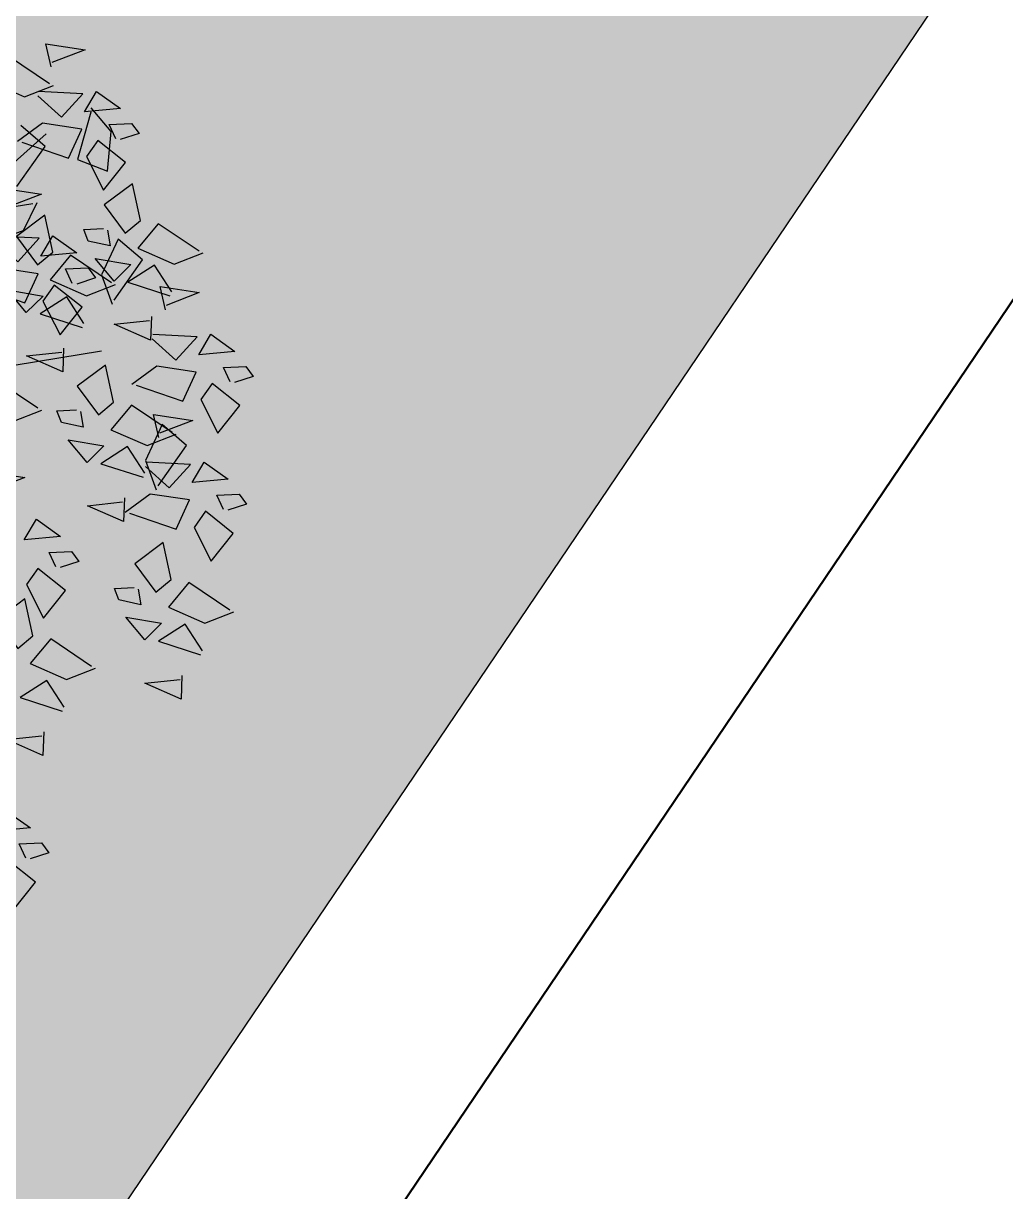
# Model space of a CAD drawing. Header units: millimetres. Extents: x 460 to 723, y 360 to 962.
# Drawn here: x 607.543 to 608.512, y 377.43 to 378.582 of the extents above; entities that cross this region are included whole.
import ezdxf

# ---------------------------------------------------------------- set-up
doc = ezdxf.new("R2010")
doc.units = ezdxf.units.MM
for name, color, linetype in [('00_Lotes', 224, 'Continuous'), ('A-VEREDAS', 9, 'Continuous'), ('ARBOLES', 7, 'Continuous')]:
    doc.layers.add(name, color=color, linetype=linetype)
doc.layers.add('LOTES_MENORCA', color=250, linetype='Continuous', lineweight=50)
doc.layers.add('Menorca-Parques-A-Arboles', color=74, linetype='Continuous', lineweight=18)

# ---------------------------------------------------------------- blocks, each defined once
blk = doc.blocks.new('rrety')
at = {"layer": 'ARBOLES', "color": 2}
for p, q in [((497.83346, 232.63996), (497.85154, 232.6484)), ((497.85057, 232.64575), (497.84525, 232.61463)), ((497.84525, 232.61463), (497.82477, 232.61608)), ((497.86775, 232.61344), (497.88751, 232.61901)), ((497.87326, 232.58235), (497.86775, 232.61344)), ((497.85736, 232.5587), (497.85716, 232.57865)), ((497.85917, 232.57667), (497.88529, 232.55895)), ((497.8755, 232.5409), (497.85736, 232.5587)), ((497.70397, 232.47807), (497.72374, 232.48364)), ((497.72374, 232.48364), (497.72363, 232.45822))]:
    blk.add_line(p, q, dxfattribs=at)
at = {"layer": 'ARBOLES', "color": 108}
for p, q in [((497.82477, 232.61608), (497.83346, 232.63996)), ((497.78021, 232.57395), (497.79998, 232.57952)), ((497.79998, 232.57952), (497.79987, 232.55411)), ((497.78573, 232.54287), (497.78021, 232.57395)), ((497.79987, 232.55411), (497.78572, 232.54005)), ((497.70949, 232.44699), (497.70397, 232.47807))]:
    blk.add_line(p, q, dxfattribs=at)
at = {"layer": 'ARBOLES', "color": 98}
blk.add_line((497.72363, 232.45822), (497.70948, 232.44416), dxfattribs=at)
at = {"layer": 'ARBOLES', "color": 92}
for points in [[(497.8859, 232.66137), (497.89531, 232.67329), (497.87094, 232.6805), (497.8867, 232.66407)], [(497.85432, 232.64424), (497.85291, 232.65936), (497.83426, 232.65606), (497.85432, 232.64424)], [(497.88571, 232.64084), (497.86626, 232.63483), (497.86023, 232.65426), (497.88651, 232.64354)], [(497.88238, 232.65098), (497.91358, 232.65578), (497.9187, 232.63589), (497.89329, 232.63658), (497.87956, 232.65106)], [(497.88232, 232.60949), (497.85094, 232.61289), (497.85112, 232.63342), (497.87549, 232.62621), (497.88503, 232.60868)], [(497.87178, 232.56548), (497.88119, 232.5774), (497.85682, 232.58461), (497.87258, 232.56819)], [(497.83444, 232.55395), (497.84909, 232.5733), (497.85984, 232.55326), (497.83978, 232.54252), (497.83444, 232.55395)], [(497.87159, 232.54495), (497.85214, 232.53894), (497.84611, 232.55837), (497.87239, 232.54765)], [(497.72161, 232.53425), (497.7202, 232.54938), (497.70155, 232.54607), (497.72161, 232.53425)], [(497.74961, 232.4995), (497.71822, 232.5029), (497.71841, 232.52344), (497.74278, 232.51622), (497.75232, 232.4987)], [(497.72212, 232.47523), (497.73154, 232.48715), (497.70717, 232.49436), (497.72292, 232.47794)], [(497.71579, 232.48177), (497.74699, 232.48657), (497.7521, 232.46668), (497.7267, 232.46737), (497.71296, 232.48184)], [(497.77476, 232.46889), (497.76888, 232.46059), (497.78292, 232.45739), (497.78872, 232.46287), (497.77758, 232.46881)]]:
    blk.add_lwpolyline(points, dxfattribs=at)
at = {"layer": 'ARBOLES', "color": 108}
for points in [[(497.82866, 232.63713), (497.83648, 232.64364), (497.82374, 232.65035), (497.81672, 232.64654), (497.82595, 232.63793)], [(497.84091, 232.6188), (497.82177, 232.60388), (497.81654, 232.62601), (497.83869, 232.63122), (497.84091, 232.6188)], [(497.79209, 232.59625), (497.80673, 232.6156), (497.81749, 232.59557), (497.79743, 232.58482), (497.79209, 232.59625)], [(497.74967, 232.59458), (497.78087, 232.59938), (497.78598, 232.57949), (497.76058, 232.58017), (497.74685, 232.59465)], [(497.80864, 232.5817), (497.80277, 232.57339), (497.8168, 232.57019), (497.8226, 232.57568), (497.81146, 232.58162)], [(497.75318, 232.55138), (497.7626, 232.5633), (497.73823, 232.57051), (497.75398, 232.55408)], [(497.75448, 232.56341), (497.77172, 232.57423), (497.78255, 232.55701), (497.7544, 232.56059)], [(497.78568, 232.56821), (497.79094, 232.55396), (497.80811, 232.56196), (497.78568, 232.56821)], [(497.84021, 232.54835), (497.83879, 232.56348), (497.82015, 232.56017), (497.84021, 232.54835)], [(497.79202, 232.55227), (497.82323, 232.55707), (497.82834, 232.53719), (497.80294, 232.53787), (497.7892, 232.55235)], [(497.81454, 232.54124), (497.82236, 232.54775), (497.80962, 232.55446), (497.80261, 232.55066), (497.81184, 232.54204)], [(497.753, 232.53085), (497.73355, 232.52484), (497.72752, 232.54427), (497.7538, 232.53355)], [(497.75959, 232.54353), (497.75356, 232.52958), (497.77897, 232.5289), (497.75951, 232.54071)], [(497.79683, 232.52111), (497.81407, 232.53193), (497.82491, 232.51471), (497.79676, 232.51829)], [(497.82679, 232.52291), (497.80765, 232.50799), (497.80242, 232.53013), (497.82457, 232.53533), (497.82679, 232.52291)], [(497.70819, 232.50881), (497.68905, 232.49389), (497.68382, 232.51602), (497.70598, 232.52123), (497.70819, 232.50881)], [(497.69055, 232.45811), (497.68914, 232.47323), (497.67049, 232.46993), (497.69055, 232.45811)], [(497.66489, 232.451), (497.6727, 232.45751), (497.65997, 232.46422), (497.65295, 232.46041), (497.66218, 232.4518)], [(497.67713, 232.43267), (497.65799, 232.41774), (497.65276, 232.43988), (497.67492, 232.44509), (497.67713, 232.43267)], [(497.67631, 232.39602), (497.69096, 232.41537), (497.70172, 232.39533), (497.68166, 232.38459), (497.67631, 232.39602)], [(497.6339, 232.39434), (497.6651, 232.39914), (497.67021, 232.37926), (497.64481, 232.37994), (497.63108, 232.39442)], [(497.77244, 232.37914), (497.77102, 232.39427), (497.75238, 232.39096), (497.77244, 232.37914)], [(497.69287, 232.38146), (497.687, 232.37316), (497.70103, 232.36996), (497.70683, 232.37545), (497.69569, 232.38139)], [(497.74678, 232.37203), (497.75459, 232.37854), (497.74185, 232.38525), (497.73484, 232.38145), (497.74407, 232.37283)], [(497.63871, 232.36318), (497.65595, 232.374), (497.66678, 232.35678), (497.63863, 232.36036)], [(497.66991, 232.36798), (497.67517, 232.35373), (497.69234, 232.36173), (497.66991, 232.36798)], [(497.75902, 232.3537), (497.73988, 232.33878), (497.73465, 232.36091), (497.75681, 232.36612), (497.75902, 232.3537)], [(497.74126, 232.32551), (497.75591, 232.34487), (497.76666, 232.32483), (497.7466, 232.31408), (497.74126, 232.32551)], [(497.64382, 232.34329), (497.63779, 232.32935), (497.6632, 232.32866), (497.64374, 232.34047)], [(497.69884, 232.32384), (497.73004, 232.32864), (497.73516, 232.30875), (497.70975, 232.30944), (497.69602, 232.32391)], [(497.70365, 232.29267), (497.72089, 232.30349), (497.73173, 232.28627), (497.70358, 232.28985)], [(497.70876, 232.27279), (497.70274, 232.25884), (497.72814, 232.25816), (497.70869, 232.26997)], [(497.71032, 232.20147), (497.7089, 232.21659), (497.69026, 232.21329), (497.71032, 232.20147)], [(497.68465, 232.19436), (497.69247, 232.20087), (497.67973, 232.20758), (497.67272, 232.20377), (497.68195, 232.19516)], [(497.6969, 232.17603), (497.67776, 232.16111), (497.67253, 232.18324), (497.69468, 232.18845), (497.6969, 232.17603)]]:
    blk.add_lwpolyline(points, dxfattribs=at)
at = {"layer": 'ARBOLES', "color": 32}
for points in [[(497.91354, 232.51998), (497.87063, 232.621)], [(497.97541, 232.3753), (497.77925, 232.50999)]]:
    blk.add_lwpolyline(points, dxfattribs=at)
at = {"layer": 'ARBOLES', "color": 98}
for points in [[(497.69595, 232.52714), (497.70376, 232.53365), (497.69103, 232.54036), (497.68401, 232.53656), (497.69324, 232.52794)], [(497.80195, 232.50122), (497.79592, 232.48728), (497.82132, 232.48659), (497.80187, 232.4984)], [(497.72193, 232.4547), (497.70249, 232.44869), (497.69646, 232.46812), (497.72274, 232.45741)], [(497.8005, 232.45921), (497.8317, 232.46401), (497.83681, 232.44412), (497.81141, 232.44481), (497.79767, 232.45928)], [(497.72059, 232.4506), (497.73783, 232.46142), (497.74867, 232.4442), (497.72052, 232.44779)], [(497.71855, 232.42335), (497.68716, 232.42676), (497.68735, 232.44729), (497.71172, 232.44008), (497.72125, 232.42255)], [(497.72571, 232.43072), (497.71968, 232.41677), (497.74508, 232.41609), (497.72563, 232.4279)]]:
    blk.add_lwpolyline(points, dxfattribs=at)
at = {"layer": 'ARBOLES', "color": 2}
for points in [[(497.8682, 232.5136), (497.83682, 232.517), (497.837, 232.53754), (497.86137, 232.53033), (497.87091, 232.5128)], [(497.82803, 232.52591), (497.8333, 232.51166), (497.85046, 232.51966), (497.82803, 232.52591)], [(497.7582, 232.48344), (497.77285, 232.5028), (497.78361, 232.48276), (497.76354, 232.47201), (497.7582, 232.48344)], [(497.7518, 232.4554), (497.75706, 232.44116), (497.77422, 232.44916), (497.7518, 232.4554)], [(497.80401, 232.39627), (497.81342, 232.40819), (497.78906, 232.4154), (497.80481, 232.39897)]]:
    blk.add_lwpolyline(points, dxfattribs=at)

msp = doc.modelspace()

# ---------------------------------------------------------------- hatches: boundary and pattern name
at = {"layer": 'Menorca-Parques-A-Arboles', "lineweight": 5, "true_color": 0x148b29, "transparency": 33554687}
h = msp.add_hatch(color=104, dxfattribs=at)
h.dxf.hatch_style = 1
h.paths.add_polyline_path([(600.3783, 386.3504, 0.414406), (598.2816, 385.9437), (597.6894, 385.0658, 0.414021), (598.0959, 382.9705), (604.8723, 378.3927), (607.1476, 381.7775)])
h.paths.add_polyline_path([(605.9023, 379.5191), (605.9041, 379.5179), (605.7774, 379.3302), (605.6086, 379.0799), (605.6093, 379.0794), (605.06, 378.2659), (607.2271, 376.802), (609.5101, 380.1815), (607.3353, 381.6507), (607.3338, 381.6486)])
h.paths.add_polyline_path([(611.1364, 379.0829), (608.8534, 375.7033), (612.2977, 373.3765, 0.421964), (614.098, 373.7499), (614.9113, 375.025, 0.406505), (614.5477, 376.7784)])

# ---------------------------------------------------------------- linework, layer by layer
at = {"layer": '00_Lotes', "elevation": 2.0973}
msp.add_lwpolyline([(607.288, 376.4876), (597.9691, 382.7829, -0.414021), (597.5017, 385.1924), (598.0939, 386.0703, -0.414406), (600.5051, 386.5381), (609.8245, 380.2424)], format="xyb", close=True, dxfattribs=at)
at = {"layer": 'A-VEREDAS', "elevation": -8.1697}
msp.add_lwpolyline([(607.2271, 376.802), (598.0959, 382.9705, -0.414021), (597.6894, 385.0658), (598.2816, 385.9437, -0.414406), (600.3783, 386.3504), (609.5101, 380.1815)], format="xyb", close=True, dxfattribs=at)
at = {"layer": 'LOTES_MENORCA', "elevation": -8.1697}
msp.add_lwpolyline([(604.9333, 378.0782), (602.3996, 374.3236), (609.0675, 369.8199, -0.11893), (610.7387, 367.9894), (621.0567, 384.1676, -0.414214), (614.8027, 382.7844), (610.1235, 385.7686), (607.4622, 381.8382), (609.8245, 380.2424), (607.288, 376.4876)], format="xyb", close=True, dxfattribs=at)

# ---------------------------------------------------------------- block references
at = {"layer": 'ARBOLES', "xscale": -1.53621625267567, "yscale": 1.53621625267567, "zscale": 1.53621625267567, "rotation": 334.8408562493099}
msp.add_blockref('rrety', (1147.9183, -270.1388, -8.1697), dxfattribs=at)

doc.saveas('drawing.dxf')
